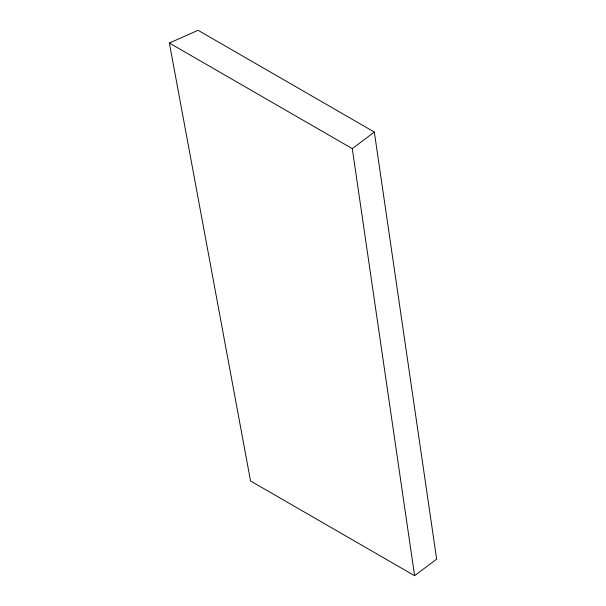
<?xml version="1.0" encoding="UTF-8"?>
<svg xmlns="http://www.w3.org/2000/svg" width="606" height="606" viewBox="0 0 606 606"><rect width="100%" height="100%" fill="white"/><g stroke="black" fill="none" stroke-linecap="round" stroke-linejoin="round"><path stroke-width="0.91" d="M414.595 575.7L352.291 148.644L374.334 132.055L198.086 30.3L169.362 43.026L250.558 480.99L414.595 575.7L436.638 559.111L374.334 132.055M169.362 43.026L352.291 148.644"/></g></svg>
